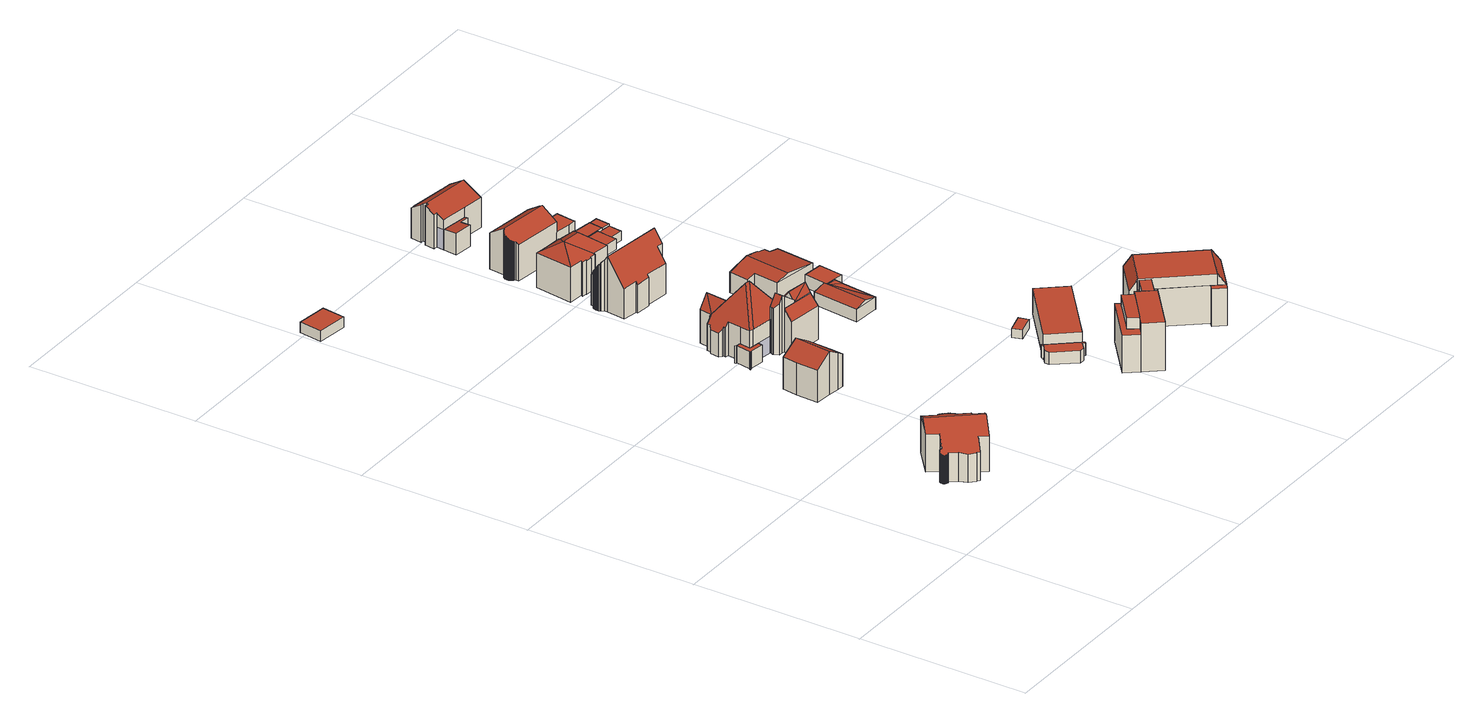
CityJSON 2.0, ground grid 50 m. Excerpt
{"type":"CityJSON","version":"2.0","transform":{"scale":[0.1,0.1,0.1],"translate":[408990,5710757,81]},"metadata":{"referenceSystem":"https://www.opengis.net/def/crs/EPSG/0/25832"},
"CityObjects":{
"building1":{"type":"Building","attributes":{"Gemeindeschluessel":"05978036","Geometrietyp2DReferenz":"3000","function":"31001_1100","roofType":"5000","measuredHeight":13.15},"geometry":[{"type":"MultiSurface","lod":"2","boundaries":[[[0,1,2,3]],[[1,4,5,2]],[[4,6,7,5]],[[6,8,9,7]],[[8,10,11,9]],[[10,12,13,11]],[[12,14,15,13]],[[14,16,17,15]],[[16,18,19,17]],[[18,20,21,19]],[[20,22,23,21]],[[22,24,25,23]],[[24,26,27,25]],[[26,28,29,27]],[[28,30,31,29]],[[30,32,33,31]],[[32,34,35,33]],[[34,36,37,35]],[[36,38,39,37]],[[38,40,41,39]],[[40,42,43,41]],[[42,44,45,43]],[[44,46,47,45]],[[46,48,49,47]],[[48,50,51,49]],[[50,52,53,51]],[[52,54,55,53]],[[54,56,57,55]],[[56,58,59,57]],[[58,60,61,59]],[[60,62,63,61]],[[62,64,65,63]],[[64,66,67,65]],[[66,68,69,67]],[[68,70,71,69]],[[70,72,73,71]],[[72,74,75,73]],[[74,76,77,75]],[[76,78,79,77]],[[78,80,81,79]],[[80,82,83,81]],[[82,84,85,83]],[[84,86,87,85]],[[86,88,89,87]],[[88,90,91,89]],[[90,92,93,91]],[[92,94,95,93]],[[94,96,97,95]],[[96,98,99,97]],[[98,100,101,99]],[[100,102,103,101]],[[102,104,105,103]],[[104,106,107,105]],[[106,108,109,107]],[[108,110,111,109]],[[110,112,113,111]],[[112,114,115,113]],[[114,116,117,115]],[[116,118,119,117]],[[118,120,121,119]],[[120,122,123,121]],[[122,124,125,123]],[[124,126,127,125]],[[126,128,129,127]],[[128,130,131,129]],[[130,0,3,131]],[[102,100,98,96,94,132,133,26,24,22,20,18,16,14,12,10,8,6,4,1,0,130,128,126,124,122,120,118,116,114,112,110,108,106,104]],[[90,88,86,84,82,80,78,76,74,72,70,68,66,64,62,60,58,56,54,52,50,48,46,44,42,40,38,36,34,32,30,28,133,132,92]],[[28,26,133]],[[94,92,132]],[[2,5,7,9,11,13,15,17,19,21,23,25,27,29,31,33,35,37,39,41,43,45,47,49,51,53,55,57,59,61,63,65,67,69,71,73,75,77,79,81,83,85,87,89,91,93,95,97,99,101,103,105,107,109,111,113,115,117,119,121,123,125,127,129,131,3]]],"semantics":{"surfaces":[{"type":"WallSurface"},{"type":"RoofSurface"},{"type":"GroundSurface"}],"values":[0,0,0,0,0,0,0,0,0,0,0,0,0,0,0,0,0,0,0,0,0,0,0,0,0,0,0,0,0,0,0,0,0,0,0,0,0,0,0,0,0,0,0,0,0,0,0,0,0,0,0,0,0,0,0,0,0,0,0,0,0,0,0,0,0,0,1,1,0,0,2]}}]},
"building2":{"type":"Building","attributes":{"Gemeindeschluessel":"05978036","Geometrietyp2DReferenz":"3000","function":"31001_1100"},"children":["building2-1","building2-2","building2-3"]},
"building2-1":{"type":"BuildingPart","attributes":{"roofType":"3100","measuredHeight":12.63},"parents":["building2"],"geometry":[{"type":"MultiSurface","lod":"2","boundaries":[[[134,135,136,137]],[[135,138,139,140,136]],[[141,142,143,144,145]],[[142,146,147,143]],[[146,148,149,147]],[[148,150,151,149]],[[150,152,153,151]],[[152,134,137,153]],[[148,146,142,141,138,135]],[[135,134,152,150,148]],[[137,136,140,144,143,147,149,151,153]],[[145,139,138,141]],[[145,144,140,139]]],"semantics":{"surfaces":[{"type":"WallSurface"},{"type":"RoofSurface"},{"type":"GroundSurface"},{"type":"ClosureSurface"}],"values":[0,0,0,0,0,0,0,0,1,1,2,0,3]}}]},
"building2-2":{"type":"BuildingPart","attributes":{"roofType":"3100","measuredHeight":5.07},"parents":["building2"],"geometry":[{"type":"MultiSurface","lod":"2","boundaries":[[[154,145,144,155,156]],[[139,157,158,140]],[[157,159,160,161,158]],[[154,159,157,162]],[[162,163,154]],[[163,162,139]],[[163,139,145]],[[162,157,139]],[[154,163,145]],[[161,155,144,140,158]],[[156,160,159,154]],[[156,155,161,160]],[[140,144,145,139]]],"semantics":{"surfaces":[{"type":"WallSurface"},{"type":"RoofSurface"},{"type":"GroundSurface"},{"type":"ClosureSurface"}],"values":[0,0,0,1,1,1,1,0,0,2,0,3,3]}}]},
"building2-3":{"type":"BuildingPart","attributes":{"roofType":"2100","measuredHeight":4.13},"parents":["building2"],"geometry":[{"type":"MultiSurface","lod":"2","boundaries":[[[164,156,155,165]],[[160,166,167,161]],[[166,164,165,167]],[[166,160,156,164]],[[165,155,161,167]],[[161,155,156,160]]],"semantics":{"surfaces":[{"type":"WallSurface"},{"type":"RoofSurface"},{"type":"GroundSurface"},{"type":"ClosureSurface"}],"values":[0,0,0,1,2,3]}}]},
"building3":{"type":"Building","attributes":{"Gemeindeschluessel":"05978036","Geometrietyp2DReferenz":"3000","function":"31001_2500","roofType":"1000","measuredHeight":3.17},"geometry":[{"type":"MultiSurface","lod":"2","boundaries":[[[168,169,170,171]],[[169,172,173,170]],[[172,174,175,173]],[[174,168,171,175]],[[174,172,169,168]],[[171,170,173,175]]],"semantics":{"surfaces":[{"type":"WallSurface"},{"type":"RoofSurface"},{"type":"GroundSurface"}],"values":[0,0,0,0,1,2]}}]},
"building4":{"type":"Building","attributes":{"Gemeindeschluessel":"05978036","Geometrietyp2DReferenz":"3000","function":"31001_3060"},"children":["building4-1","building4-2","building4-3","building4-4","building4-5","building4-6"]},
"building4-1":{"type":"BuildingPart","attributes":{"roofType":"3200","measuredHeight":18.61},"parents":["building4"],"geometry":[{"type":"MultiSurface","lod":"2","boundaries":[[[176,177,178,179]],[[177,180,181,178]],[[180,182,183,181]],[[182,184,185,183]],[[184,186,187,185]],[[186,188,189,187]],[[188,190,191,189]],[[190,192,193,191]],[[192,194,195,193]],[[194,196,197,195]],[[198,199,200,201,202]],[[199,203,204,200]],[[203,205,206,204]],[[205,207,208,206]],[[207,209,210,208]],[[209,211,212,210]],[[211,213,214,212]],[[213,215,216,214]],[[215,217,218,216]],[[219,176,179,220]],[[217,215,213,211,209,207,205,203,199,198,221,222]],[[223,224,196,194,192,190,188,186,225]],[[221,226,225,222]],[[226,227,228,223,225]],[[229,217,222,225]],[[186,184,182,180,177,176,219,229,225]],[[179,178,181,183,185,187,189,191,193,195,197,230,231,232,233,234,235,201,200,204,206,208,210,212,214,216,218,236,218,237,220]],[[230,197,196,224]],[[231,230,224,223]],[[227,238,233,232,228]],[[228,232,231,223]],[[226,239,238,227]],[[239,234,233,238]],[[240,239,226,221]],[[234,239,240,235]],[[202,240,221,198]],[[202,201,235,240]],[[217,241,236,218]],[[237,218,217,229]],[[237,229,219,220]]],"semantics":{"surfaces":[{"type":"WallSurface"},{"type":"RoofSurface"},{"type":"GroundSurface"},{"type":"ClosureSurface"}],"values":[0,0,0,0,0,0,0,0,0,0,0,0,0,0,0,0,0,0,0,0,1,1,1,1,1,1,2,3,3,3,3,0,3,0,3,0,3,3,3,3]}}]},
"building4-2":{"type":"BuildingPart","attributes":{"roofType":"3100","measuredHeight":15.28},"parents":["building4"],"geometry":[{"type":"MultiSurface","lod":"2","boundaries":[[[242,243,244,197,196]],[[243,245,246,244]],[[247,248,249,250]],[[250,251,247]],[[248,247,243]],[[243,242,248]],[[243,247,251,245]],[[252,230,197,244,246]],[[196,224,253,242]],[[196,197,230,224]],[[230,252,254,253,224]],[[252,246,245,254]],[[245,251,250,254]],[[253,255,249,248,242]],[[254,250,249,255,253]]],"semantics":{"surfaces":[{"type":"WallSurface"},{"type":"RoofSurface"},{"type":"GroundSurface"},{"type":"ClosureSurface"}],"values":[0,0,1,1,1,1,0,2,0,3,3,3,3,0,3]}}]},
"building4-3":{"type":"BuildingPart","attributes":{"roofType":"1000","measuredHeight":4.98},"parents":["building4"],"geometry":[{"type":"MultiSurface","lod":"2","boundaries":[[[256,257,258,259]],[[257,260,261,258]],[[260,202,201,261]],[[262,263,264,265]],[[263,266,267,264]],[[266,268,269,267]],[[268,270,271,269]],[[270,272,273,271]],[[272,274,275,273]],[[274,256,259,275]],[[274,272,270,268,266,263,262,238,239,240,202,260,257,256]],[[258,261,201,235,234,233,265,264,267,269,271,273,275,259]],[[235,201,202,240]],[[233,234,239,238]],[[234,235,240,239]],[[238,262,265,233]]],"semantics":{"surfaces":[{"type":"WallSurface"},{"type":"RoofSurface"},{"type":"GroundSurface"},{"type":"ClosureSurface"}],"values":[0,0,0,0,0,0,0,0,0,0,1,2,3,3,3,3]}}]},
"building4-4":{"type":"BuildingPart","attributes":{"roofType":"5000","measuredHeight":13.66},"parents":["building4"],"geometry":[{"type":"MultiSurface","lod":"2","boundaries":[[[276,277,278,279]],[[277,219,220,278]],[[219,280,217,229]],[[219,277,281]],[[281,280,219]],[[281,276,217]],[[281,217,280]],[[276,281,277]],[[218,236,279,278,220,237]],[[279,236,241,217,276]],[[236,218,217,241]],[[217,218,237,229]],[[237,220,219,229]]],"semantics":{"surfaces":[{"type":"WallSurface"},{"type":"RoofSurface"},{"type":"GroundSurface"},{"type":"ClosureSurface"}],"values":[0,0,1,1,1,1,1,0,2,0,3,3,3]}}]},
"building4-5":{"type":"BuildingPart","attributes":{"roofType":"3100","measuredHeight":16.79},"parents":["building4"],"geometry":[{"type":"MultiSurface","lod":"2","boundaries":[[[282,283,284,285]],[[283,286,227,233,284]],[[287,288,289]],[[287,290,291,288]],[[290,292,293,291]],[[292,294,295,293]],[[294,282,285,295]],[[290,287,296,249,255,297]],[[297,286,283,282,294,292,290]],[[285,284,233,232,231,230,252,288,291,293,295]],[[228,227,286,297]],[[232,233,227,228]],[[255,253,224,223,228,297]],[[224,230,231,223]],[[223,231,232,228]],[[250,249,296]],[[230,224,253,254,252]],[[250,254,253,255,249]],[[289,250,296,287]],[[254,250,289,288,252]]],"semantics":{"surfaces":[{"type":"WallSurface"},{"type":"RoofSurface"},{"type":"GroundSurface"},{"type":"ClosureSurface"}],"values":[0,0,0,0,0,0,0,1,1,2,0,3,0,3,3,0,3,3,0,3]}}]},
"building4-6":{"type":"BuildingPart","attributes":{"roofType":"2100","measuredHeight":12.78},"parents":["building4"],"geometry":[{"type":"MultiSurface","lod":"2","boundaries":[[[251,298,299,246,245]],[[298,300,301,299]],[[300,289,288,301]],[[300,298,251,289]],[[252,246,299,301,288]],[[245,246,252,254]],[[245,254,250,251]],[[252,288,289,250,254]]],"semantics":{"surfaces":[{"type":"WallSurface"},{"type":"RoofSurface"},{"type":"GroundSurface"},{"type":"ClosureSurface"}],"values":[0,0,0,1,2,3,3,3]}}]},
"building5":{"type":"Building","attributes":{"Gemeindeschluessel":"05978036","Geometrietyp2DReferenz":"3000","function":"31001_1100","roofType":"1000","measuredHeight":3.62},"geometry":[{"type":"MultiSurface","lod":"2","boundaries":[[[302,303,304,305]],[[303,306,307,304]],[[306,308,309,307]],[[308,310,311,309]],[[310,312,313,311]],[[312,314,315,313]],[[314,316,317,315]],[[316,318,319,317]],[[318,320,321,319]],[[320,322,323,321]],[[322,324,325,323]],[[324,302,305,325]],[[324,322,320,318,316,314,312,310,308,306,303,302]],[[305,304,307,309,311,313,315,317,319,321,323,325]]],"semantics":{"surfaces":[{"type":"WallSurface"},{"type":"RoofSurface"},{"type":"GroundSurface"}],"values":[0,0,0,0,0,0,0,0,0,0,0,0,1,2]}}]},
"building6":{"type":"Building","attributes":{"Gemeindeschluessel":"05978036","Geometrietyp2DReferenz":"3000","function":"31001_1000","roofType":"3100","measuredHeight":16.43},"geometry":[{"type":"MultiSurface","lod":"2","boundaries":[[[326,327,328,329]],[[330,331,332,333,334,335,336,337,338,339,340,341,342,343,344,345,346,347,348,349,350,351,352,353,354]],[[354,355,356,357,358,359,327,326,360,330]],[[328,361,362,363,364,365,366,367,368,369,370,371,372,373,374,375,376,377,378,379,380,381,382,383,384,385,386,387,388,389,390,391,329]],[[327,359,361,328]],[[359,358,362,361]],[[358,357,363,362]],[[357,356,364,363]],[[356,355,365,364]],[[355,354,366,365]],[[354,353,367,366]],[[353,352,368,367]],[[352,351,369,368]],[[351,350,370,369]],[[350,349,371,370]],[[349,348,372,371]],[[348,347,373,372]],[[347,346,374,373]],[[346,345,375,374]],[[345,344,376,375]],[[344,343,377,376]],[[343,342,378,377]],[[342,341,379,378]],[[341,340,380,379]],[[340,339,381,380]],[[339,338,382,381]],[[338,337,383,382]],[[337,336,384,383]],[[336,335,385,384]],[[335,334,386,385]],[[334,333,387,386]],[[333,332,388,387]],[[332,331,389,388]],[[331,330,390,389]],[[330,360,391,390]],[[360,326,329,391]]],"semantics":{"surfaces":[{"type":"WallSurface"},{"type":"RoofSurface"},{"type":"GroundSurface"}],"values":[0,1,1,2,0,0,0,0,0,0,0,0,0,0,0,0,0,0,0,0,0,0,0,0,0,0,0,0,0,0,0,0,0,0,0,0]}}]},
"building7":{"type":"Building","attributes":{"Gemeindeschluessel":"05978036","Geometrietyp2DReferenz":"3000","function":"31001_2460","roofType":"1000","measuredHeight":2.67},"geometry":[{"type":"MultiSurface","lod":"2","boundaries":[[[392,393,394,395]],[[393,396,397,394]],[[396,398,399,397]],[[398,392,395,399]],[[398,396,393,392]],[[395,394,397,399]]],"semantics":{"surfaces":[{"type":"WallSurface"},{"type":"RoofSurface"},{"type":"GroundSurface"}],"values":[0,0,0,0,1,2]}}]},
"building8":{"type":"Building","attributes":{"Gemeindeschluessel":"05978036","Geometrietyp2DReferenz":"3000","function":"31001_1000","roofType":"3200","measuredHeight":13.94},"geometry":[{"type":"MultiSurface","lod":"2","boundaries":[[[400,401,402,403]],[[401,404,405,402]],[[404,406,407,405]],[[406,408,409,407]],[[408,410,411,409]],[[410,412,413,411]],[[412,414,415,413]],[[414,416,417,415]],[[416,418,419,417]],[[418,420,421,419]],[[420,422,423,421]],[[422,424,425,423]],[[424,426,427,425]],[[426,428,429,427]],[[428,430,431,429]],[[430,432,433,431]],[[432,434,435,433]],[[434,400,403,435]],[[426,424,436]],[[412,410,437]],[[424,422,420,437,436]],[[420,418,416,414,412,437]],[[430,428,426,436,437]],[[410,408,406,404,401,400,434,432,430,437]],[[403,402,405,407,409,411,413,415,417,419,421,423,425,427,429,431,433,435]]],"semantics":{"surfaces":[{"type":"WallSurface"},{"type":"RoofSurface"},{"type":"GroundSurface"}],"values":[0,0,0,0,0,0,0,0,0,0,0,0,0,0,0,0,0,0,1,1,1,1,1,1,2]}}]},
"building9":{"type":"Building","attributes":{"Gemeindeschluessel":"05978036","Geometrietyp2DReferenz":"3000","function":"31001_2000","roofType":"1000","measuredHeight":7.46},"geometry":[{"type":"MultiSurface","lod":"2","boundaries":[[[438,439,440,441]],[[439,442,443,440]],[[442,444,445,443]],[[444,438,441,445]],[[444,442,439,438]],[[441,440,443,445]]],"semantics":{"surfaces":[{"type":"WallSurface"},{"type":"RoofSurface"},{"type":"GroundSurface"}],"values":[0,0,0,0,1,2]}}]},
"building10":{"type":"Building","attributes":{"Gemeindeschluessel":"05978036","Geometrietyp2DReferenz":"3000","function":"31001_2460","roofType":"5000","measuredHeight":4.53},"geometry":[{"type":"MultiSurface","lod":"2","boundaries":[[[446,447,448,449]],[[447,450,451,448]],[[450,452,453,451]],[[452,454,455,453]],[[454,456,457,455]],[[456,458,459,457]],[[458,460,461,459]],[[460,446,449,461]],[[462,463,460,458]],[[447,452,450]],[[452,446,454]],[[446,452,447]],[[463,454,446]],[[454,462,456]],[[462,454,463]],[[446,460,463]],[[458,456,462]],[[449,448,451,453,455,457,459,461]]],"semantics":{"surfaces":[{"type":"WallSurface"},{"type":"RoofSurface"},{"type":"GroundSurface"}],"values":[0,0,0,0,0,0,0,0,1,1,1,1,1,1,1,0,0,2]}}]},
"building11":{"type":"Building","attributes":{"Gemeindeschluessel":"05978036","Geometrietyp2DReferenz":"3000","function":"31001_3060","roofType":"5000","measuredHeight":7.81},"geometry":[{"type":"MultiSurface","lod":"2","boundaries":[[[464,465,466,467]],[[465,468,469,466]],[[468,470,471,469]],[[470,472,473,471]],[[472,474,475,473]],[[474,476,477,475]],[[476,478,479,477]],[[478,480,481,479]],[[480,482,483,481]],[[482,484,485,483]],[[484,486,487,485]],[[486,464,467,487]],[[488,489,464,486,484,482]],[[480,478,476,474,472,470,468,465,489,488]],[[465,464,489]],[[482,480,488]],[[467,466,469,471,473,475,477,479,481,483,485,487]]],"semantics":{"surfaces":[{"type":"WallSurface"},{"type":"RoofSurface"},{"type":"GroundSurface"}],"values":[0,0,0,0,0,0,0,0,0,0,0,0,1,1,0,0,2]}}]},
"building12":{"type":"Building","attributes":{"Gemeindeschluessel":"05978036","Geometrietyp2DReferenz":"3000","function":"31001_1000"},"children":["building12-1","building12-2"]},
"building12-1":{"type":"BuildingPart","attributes":{"roofType":"1000","measuredHeight":7.63},"parents":["building12"],"geometry":[{"type":"MultiSurface","lod":"2","boundaries":[[[490,491,492,493]],[[491,494,495,492]],[[494,496,497,495]],[[496,498,499,497]],[[498,500,501,499]],[[500,498,496,494,491,490,502]],[[493,492,495,497,499,501,503]],[[493,503,502,490]],[[503,501,500,502]]],"semantics":{"surfaces":[{"type":"WallSurface"},{"type":"RoofSurface"},{"type":"GroundSurface"},{"type":"ClosureSurface"}],"values":[0,0,0,0,0,1,2,3,3]}}]},
"building12-2":{"type":"BuildingPart","attributes":{"roofType":"3100","measuredHeight":13.71},"parents":["building12"],"geometry":[{"type":"MultiSurface","lod":"2","boundaries":[[[504,505,506,507]],[[505,508,509,506]],[[508,510,511,509]],[[510,512,513,511]],[[512,514,515,513]],[[514,516,517,515]],[[516,518,519,517]],[[518,520,521,519]],[[520,522,523,521]],[[522,524,525,523]],[[524,526,527,525]],[[526,528,529,527]],[[528,530,531,529]],[[530,532,533,531]],[[532,534,535,533]],[[534,536,537,535]],[[536,538,539,537]],[[538,540,541,539]],[[540,542,543,541]],[[542,544,545,543]],[[544,546,547,545]],[[546,548,549,547]],[[548,550,551,549]],[[550,552,553,551]],[[552,554,555,553]],[[554,556,557,555]],[[556,558,559,557]],[[558,560,561,559]],[[560,562,490,493,561]],[[563,564,565,501,500]],[[564,504,507,565]],[[566,562,560,558,556]],[[556,554,552,550,548,546,544,542,540,538,536,534,532,530,528,526,524,522,520,518,516,514,512,510,508,505,504,564,563,566]],[[507,506,509,511,513,515,517,519,521,523,525,527,529,531,533,535,537,539,541,543,545,547,549,551,553,555,557,559,561,493,503,501,565]],[[502,490,562,566]],[[503,493,490,502]],[[563,500,502,566]],[[503,502,500,501]]],"semantics":{"surfaces":[{"type":"WallSurface"},{"type":"RoofSurface"},{"type":"GroundSurface"},{"type":"ClosureSurface"}],"values":[0,0,0,0,0,0,0,0,0,0,0,0,0,0,0,0,0,0,0,0,0,0,0,0,0,0,0,0,0,0,0,1,1,2,0,3,0,3]}}]},
"building13":{"type":"Building","attributes":{"Gemeindeschluessel":"05978036","Geometrietyp2DReferenz":"3000","function":"31001_2460","roofType":"1000","measuredHeight":3.76},"geometry":[{"type":"MultiSurface","lod":"2","boundaries":[[[567,568,569,570]],[[568,571,572,569]],[[571,573,574,572]],[[573,575,576,574]],[[575,567,570,576]],[[575,573,571,568,567]],[[570,569,572,574,576]]],"semantics":{"surfaces":[{"type":"WallSurface"},{"type":"RoofSurface"},{"type":"GroundSurface"}],"values":[0,0,0,0,0,1,2]}}]},
"building14":{"type":"Building","attributes":{"Gemeindeschluessel":"05978036","Geometrietyp2DReferenz":"3000","function":"31001_1100"},"children":["building14-1","building14-2","building14-3","building14-4","building14-5","building14-6"]},
"building14-1":{"type":"BuildingPart","attributes":{"roofType":"1000","measuredHeight":14.18},"parents":["building14"],"geometry":[{"type":"MultiSurface","lod":"2","boundaries":[[[577,578,579,580]],[[578,581,582,583,579]],[[584,585,586,587,588]],[[585,584,581,578,577]],[[580,579,583,587,586]],[[588,582,581,584]],[[588,587,583,582]],[[580,586,585,577]]],"semantics":{"surfaces":[{"type":"WallSurface"},{"type":"RoofSurface"},{"type":"GroundSurface"},{"type":"ClosureSurface"}],"values":[0,0,0,1,2,0,3,3]}}]},
"building14-2":{"type":"BuildingPart","attributes":{"roofType":"1000","measuredHeight":14.26},"parents":["building14"],"geometry":[{"type":"MultiSurface","lod":"2","boundaries":[[[589,590,591,592]],[[593,594,595,596]],[[597,598,592,591]],[[597,594,593,598]],[[599,597,591,590]],[[599,595,594,597]],[[600,599,590,589]],[[600,596,595,599]],[[593,596,600,589,592,598]]],"semantics":{"surfaces":[{"type":"RoofSurface"},{"type":"GroundSurface"},{"type":"WallSurface"},{"type":"ClosureSurface"}],"values":[0,1,2,3,2,3,2,3,3]}}]},
"building14-3":{"type":"BuildingPart","attributes":{"roofType":"1000","measuredHeight":14.24},"parents":["building14"],"geometry":[{"type":"MultiSurface","lod":"2","boundaries":[[[601,602,579,603,604]],[[602,605,577,580,579]],[[606,586,585]],[[606,607,608,586]],[[607,609,610,608]],[[609,611,612,613,610]],[[609,607,606,605,602,601,589,592,611]],[[613,593,596,603,579,580,586,608,610]],[[604,600,589,601]],[[598,612,611,592]],[[596,593,598,592,589,600]],[[604,603,596,600]],[[598,593,613,612]],[[585,577,605,606]],[[585,586,580,577]]],"semantics":{"surfaces":[{"type":"WallSurface"},{"type":"RoofSurface"},{"type":"GroundSurface"},{"type":"ClosureSurface"}],"values":[0,0,0,0,0,0,1,2,0,0,3,3,3,0,3]}}]},
"building14-4":{"type":"BuildingPart","attributes":{"roofType":"9999","measuredHeight":14.24},"parents":["building14"],"geometry":[{"type":"MultiSurface","lod":"2","boundaries":[[[614,615,616,617,618]],[[615,619,620,616]],[[619,621,622,620]],[[621,623,624,622]],[[623,625,626,624]],[[625,627,628,626]],[[621,619,615,614,629,630]],[[631,627,625,623]],[[630,631,623,621]],[[632,617,616,620,622,624,626,628,633,634]],[[618,635,629,614]],[[618,617,632,635]],[[636,627,631]],[[633,628,627,636]],[[630,637,636,631]],[[637,634,633,636]],[[629,635,637,630]],[[634,637,635,632]]],"semantics":{"surfaces":[{"type":"WallSurface"},{"type":"RoofSurface"},{"type":"GroundSurface"},{"type":"ClosureSurface"}],"values":[0,0,0,0,0,0,1,1,1,2,0,3,0,3,0,3,0,3]}}]},
"building14-5":{"type":"BuildingPart","attributes":{"roofType":"9999","measuredHeight":11.07},"parents":["building14"],"geometry":[{"type":"MultiSurface","lod":"2","boundaries":[[[588,638,639,640,641,627,636,637,635,618,642,582]],[[582,642,643,583]],[[642,618,617,643]],[[641,644,628,627]],[[641,640,645,644]],[[640,639,646,645]],[[639,638,647,646]],[[638,588,587,647]],[[632,617,618,635]],[[628,633,636,627]],[[633,634,637,636]],[[634,632,635,637]],[[583,587,588,582]],[[583,643,617,632,634,633,628,644,645,646,647,587]]],"semantics":{"surfaces":[{"type":"RoofSurface"},{"type":"WallSurface"},{"type":"GroundSurface"}],"values":[0,1,1,1,1,1,1,1,1,1,1,1,1,2]}}]},
"building14-6":{"type":"BuildingPart","attributes":{"roofType":"1000","measuredHeight":11.03},"parents":["building14"],"geometry":[{"type":"MultiSurface","lod":"2","boundaries":[[[612,648,649,613]],[[648,650,651,649]],[[650,604,603,651]],[[599,600,604,650,648,612,598,597]],[[594,593,613,649,651,603,596,595]],[[593,594,597,598]],[[593,598,612,613]],[[603,604,600,596]],[[595,596,600,599]],[[594,595,599,597]]],"semantics":{"surfaces":[{"type":"WallSurface"},{"type":"RoofSurface"},{"type":"GroundSurface"},{"type":"ClosureSurface"}],"values":[0,0,0,1,2,3,3,3,3,3]}}]},
"building15":{"type":"Building","attributes":{"Gemeindeschluessel":"05978036","Geometrietyp2DReferenz":"3000","function":"31001_2460","roofType":"9999","measuredHeight":3},"geometry":[{"type":"MultiSurface","lod":"2","boundaries":[[[652,653,654,655,656,657]],[[657,656,658,659]],[[656,655,660,658]],[[655,654,661,660]],[[654,653,662,661]],[[653,652,663,662]],[[652,657,659,663]],[[659,658,660,661,662,663]]],"semantics":{"surfaces":[{"type":"RoofSurface"},{"type":"WallSurface"},{"type":"GroundSurface"}],"values":[0,1,1,1,1,1,1,2]}}]},
"building16":{"type":"Building","attributes":{"Gemeindeschluessel":"05978036","Geometrietyp2DReferenz":"3000","function":"31001_1000"},"children":["building16-1","building16-2","building16-3"]},
"building16-1":{"type":"BuildingPart","attributes":{"roofType":"1000","measuredHeight":6.09},"parents":["building16"],"geometry":[{"type":"MultiSurface","lod":"2","boundaries":[[[664,665,666,667]],[[665,668,669,666]],[[668,670,671,669]],[[670,668,665,664]],[[667,666,669,671]],[[667,671,670,664]]],"semantics":{"surfaces":[{"type":"WallSurface"},{"type":"RoofSurface"},{"type":"GroundSurface"},{"type":"ClosureSurface"}],"values":[0,0,0,1,2,3]}}]},
"building16-2":{"type":"BuildingPart","attributes":{"roofType":"3100","measuredHeight":11.74},"parents":["building16"],"geometry":[{"type":"MultiSurface","lod":"2","boundaries":[[[672,673,664,667,674]],[[675,676,677,671,670]],[[676,678,679,677]],[[678,680,681,679]],[[680,682,681]],[[683,684,685]],[[683,686,687,684]],[[686,688,689,687]],[[688,690,691,689]],[[690,692,693,691]],[[692,694,695,693]],[[694,696,697,695]],[[696,672,674,697]],[[692,690,688,686,683,698,680,678,676]],[[676,675,673,672,696,694,692]],[[674,667,671,677,679,681,699,684,687,689,691,693,695,697]],[[675,670,664,673]],[[670,671,667,664]],[[700,682,680,698]],[[700,699,681,682]],[[685,700,698,683]],[[685,684,699,700]]],"semantics":{"surfaces":[{"type":"WallSurface"},{"type":"RoofSurface"},{"type":"GroundSurface"},{"type":"ClosureSurface"}],"values":[0,0,0,0,0,0,0,0,0,0,0,0,0,1,1,2,0,3,0,3,0,3]}}]},
"building16-3":{"type":"BuildingPart","attributes":{"roofType":"2100","measuredHeight":6.34},"parents":["building16"],"geometry":[{"type":"MultiSurface","lod":"2","boundaries":[[[682,701,702,681]],[[701,703,704,702]],[[703,705,706,704]],[[705,707,708,706]],[[707,685,684,708]],[[707,705,703,701,682,700,685]],[[699,681,702,704,706,708,684]],[[699,684,685,700]],[[681,699,700,682]]],"semantics":{"surfaces":[{"type":"WallSurface"},{"type":"RoofSurface"},{"type":"GroundSurface"},{"type":"ClosureSurface"}],"values":[0,0,0,0,0,1,2,3,3]}}]},
"building17":{"type":"Building","attributes":{"Gemeindeschluessel":"05978036","Geometrietyp2DReferenz":"3000","function":"31001_2460","roofType":"1000","measuredHeight":3.21},"geometry":[{"type":"MultiSurface","lod":"2","boundaries":[[[709,710,711,712]],[[710,713,714,711]],[[713,715,716,714]],[[715,717,718,716]],[[717,719,720,718]],[[719,721,722,720]],[[721,723,724,722]],[[723,709,712,724]],[[723,721,719,717,715,713,710,709]],[[712,711,714,716,718,720,722,724]]],"semantics":{"surfaces":[{"type":"WallSurface"},{"type":"RoofSurface"},{"type":"GroundSurface"}],"values":[0,0,0,0,0,0,0,0,1,2]}}]},
"building18":{"type":"Building","attributes":{"Gemeindeschluessel":"05978036","Geometrietyp2DReferenz":"3000","function":"31001_1310","roofType":"1000","measuredHeight":2.64},"geometry":[{"type":"MultiSurface","lod":"2","boundaries":[[[725,726,727,728]],[[726,729,722,727]],[[729,730,720,722]],[[730,731,732,720]],[[731,733,734,732]],[[733,725,728,734]],[[733,731,730,729,726,725]],[[728,727,722,720,732,734]]],"semantics":{"surfaces":[{"type":"WallSurface"},{"type":"RoofSurface"},{"type":"GroundSurface"}],"values":[0,0,0,0,0,0,1,2]}}]},
"building19":{"type":"Building","attributes":{"Gemeindeschluessel":"05978036","Geometrietyp2DReferenz":"3000","function":"31001_1310","roofType":"1000","measuredHeight":3.31},"geometry":[{"type":"MultiSurface","lod":"2","boundaries":[[[735,736,737,738]],[[736,739,740,737]],[[739,741,742,740]],[[741,735,738,742]],[[741,739,736,735]],[[738,737,740,742]]],"semantics":{"surfaces":[{"type":"WallSurface"},{"type":"RoofSurface"},{"type":"GroundSurface"}],"values":[0,0,0,0,1,2]}}]}
},
"vertices":[
[179,192,155],[179,193,156],[179,193,71],[179,192,71],[180,195,156],[180,195,71],[181,197,157],[181,197,71],[182,198,158],[182,198,71],[183,199,159],[183,199,71],[185,200,159],[185,200,71],[186,200,160],[186,200,71],[188,201,161],[188,201,71],[189,201,161],[189,201,71],[191,201,162],[191,201,71],[194,200,163],[194,200,71],[226,226,181],[226,226,71],[205,254,181],[205,254,71],[279,318,178],[279,318,71],[307,285,178],[307,285,71],[309,286,177],[309,286,71],[312,288,176],[312,288,71],[314,289,174],[314,289,71],[317,289,173],[317,289,71],[319,289,172],[319,289,71],[321,289,172],[321,289,71],[323,289,171],[323,289,71],[325,289,170],[325,289,71],[327,288,170],[327,288,71],[329,288,169],[329,288,71],[332,287,169],[332,287,71],[334,285,168],[334,285,71],[336,283,168],[336,283,71],[338,282,168],[338,282,71],[339,280,168],[339,280,71],[341,277,168],[341,277,71],[342,275,169],[342,275,71],[343,272,169],[343,272,71],[343,270,170],[343,270,71],[343,268,170],[343,268,71],[343,266,171],[343,266,71],[343,264,171],[343,264,71],[343,262,172],[343,262,71],[342,259,173],[342,259,71],[341,257,174],[341,257,71],[340,255,175],[340,255,71],[338,252,177],[338,252,71],[336,250,178],[336,250,71],[362,219,178],[362,219,71],[346,206,187],[346,206,71],[367,181,187],[367,181,71],[295,121,175],[295,121,71],[277,143,175],[277,143,71],[243,115,156],[243,115,71],[237,122,155],[237,122,71],[235,120,154],[235,120,71],[219,136,153],[219,136,71],[210,158,157],[210,158,71],[193,179,156],[193,179,71],[190,178,155],[190,178,71],[188,178,155],[188,178,71],[186,179,154],[186,179,71],[185,180,154],[185,180,71],[183,180,154],[183,180,71],[182,181,153],[182,181,71],[181,182,153],[181,182,71],[180,184,153],[180,184,71],[179,185,154],[179,185,71],[179,187,154],[179,187,71],[179,189,154],[179,189,71],[343,161,202],[240,285,202],
[361,785,161],[412,780,194],[412,780,67],[361,785,67],[464,776,161],[464,776,112],[464,776,67],[457,693,162],[454,666,162],[454,666,67],[457,693,67],[457,693,112],[436,668,173],[436,668,67],[403,671,194],[403,671,67],[352,675,162],[352,675,67],[356,740,161],[356,740,67],
[476,692,112],[476,692,67],[476,692,109],[483,774,112],[483,774,67],[482,767,112],[482,767,109],[482,767,67],[473,775,118],[466,692,118],
[490,690,107],[490,690,67],[497,766,107],[497,766,67],
[16,2017,41],[106,2006,41],[106,2006,10],[16,2017,10],[98,1938,41],[98,1938,10],[7,1949,41],[7,1949,10],
[521,1053,152],[522,1058,145],[522,1058,53],[521,1053,53],[575,1051,145],[575,1051,53],[574,1048,149],[574,1048,53],[593,1046,149],[593,1046,53],[592,1043,152],[592,1043,53],[589,1018,152],[589,1018,53],[596,1017,142],[596,1017,53],[592,990,142],[592,990,53],[590,990,145],[590,990,53],[585,950,145],[585,950,53],[442,967,152],[447,1005,152],[447,1005,53],[442,967,53],[442,967,103],[437,1007,138],[437,1007,53],[438,1013,138],[438,1013,53],[434,1014,133],[434,1014,53],[427,1022,122],[427,1022,53],[431,1048,122],[431,1048,53],[438,1054,131],[438,1054,53],[439,1064,131],[439,1064,53],[455,1062,152],[455,1062,53],[507,1055,152],[507,1055,53],[437,934,152],[510,993,239],[575,915,152],[580,915,145],[523,991,239],[449,932,152],[514,923,152],[534,921,152],[467,1060,152],[580,915,53],[575,915,53],[534,921,53],[514,923,53],[449,932,53],[437,934,53],[455,1066,53],[467,1060,53],[514,923,103],[449,932,103],[437,934,103],[455,1066,145],
[585,950,152],[648,942,152],[648,942,53],[640,883,152],[640,883,53],[642,900,206],[579,908,206],[577,896,188],[577,891,181],[640,883,181],[577,891,53],[580,915,152],[577,891,152],[580,915,188],
[425,968,103],[425,972,103],[425,972,53],[425,968,53],[429,969,103],[429,969,53],[468,929,103],[466,915,103],[466,915,53],[468,929,53],[423,921,103],[423,921,53],[418,919,103],[418,919,53],[418,922,103],[418,922,53],[421,923,103],[421,923,53],[427,966,103],[427,966,53],
[460,1099,152],[512,1093,152],[512,1093,53],[460,1099,53],[478,1032,190],[486,1096,190],
[513,914,188],[514,918,188],[514,918,53],[513,914,53],[514,923,188],[538,896,216],[538,896,53],[538,896,181],[531,897,221],[531,897,53],[520,898,203],[520,898,53],[513,911,188],[513,911,53],[577,891,188],[534,921,221],
[637,857,152],[637,857,53],[534,870,152],[534,870,53],
[891,218,125],[886,213,125],[886,213,89],[891,218,89],[881,219,125],[881,219,89],[862,203,125],[862,203,89],[848,203,125],[848,203,89],[798,265,125],[798,265,89],[799,279,125],[799,279,89],[818,295,125],[818,295,89],[815,299,125],[815,299,89],[820,303,125],[820,303,89],[823,299,125],[823,299,89],[886,223,125],[886,223,89],
[642,1345,168],[638,1317,129],[638,1317,39],[642,1345,39],[665,1369,203],[667,1389,176],[647,1391,176],[652,1426,128],[490,1446,128],[489,1439,139],[482,1435,144],[481,1434,146],[480,1433,148],[479,1431,151],[478,1429,153],[478,1428,155],[477,1426,158],[476,1424,161],[476,1422,163],[476,1421,165],[476,1419,168],[476,1417,171],[476,1415,172],[476,1414,175],[477,1411,177],[477,1409,180],[478,1408,182],[484,1402,189],[483,1392,203],[476,1337,128],[521,1331,129],[520,1326,122],[565,1321,122],[566,1326,129],[662,1343,168],[566,1326,39],[565,1321,39],[520,1326,39],[521,1331,39],[476,1337,39],[483,1392,39],[484,1402,39],[478,1408,39],[477,1409,39],[477,1411,39],[476,1414,39],[476,1415,39],[476,1417,39],[476,1419,39],[476,1421,39],[476,1422,39],[476,1424,39],[477,1426,39],[478,1428,39],[478,1429,39],[479,1431,39],[480,1433,39],[481,1434,39],[482,1435,39],[489,1439,39],[490,1446,39],[652,1426,39],[647,1391,39],[667,1389,39],[665,1369,39],[662,1343,39],
[928,443,106],[936,414,106],[936,414,79],[928,443,79],[882,399,106],[882,399,79],[874,428,106],[874,428,79],
[562,1492,126],[544,1494,126],[544,1494,28],[562,1492,28],[544,1496,128],[544,1496,28],[530,1498,128],[530,1498,28],[531,1502,130],[531,1502,28],[488,1507,130],[488,1507,28],[503,1619,130],[503,1619,28],[548,1613,130],[548,1613,28],[548,1616,128],[548,1616,28],[594,1611,128],[594,1611,28],[593,1608,130],[593,1608,28],[593,1607,130],[593,1607,28],[646,1600,130],[646,1600,28],[632,1489,130],[632,1489,28],[579,1496,130],[579,1496,28],[579,1495,130],[579,1495,28],[579,1492,128],[579,1492,28],[563,1494,128],[563,1494,28],[592,1551,168],[534,1558,168],
[823,299,154],[1002,447,154],[1002,447,80],[823,299,80],[1065,371,154],[1065,371,80],[886,223,154],[886,223,80],
[820,950,94],[852,946,94],[852,946,58],[820,950,58],[848,918,94],[848,918,58],[847,918,94],[847,918,58],[835,812,94],[835,812,58],[836,812,94],[836,812,58],[757,819,94],[757,819,58],[772,956,94],[772,956,58],[795,816,104],[810,951,104],
[711,1171,114],[794,1161,129],[794,1161,54],[711,1171,54],[794,1163,129],[794,1163,54],[821,1160,124],[821,1160,54],[820,1158,124],[820,1158,54],[846,1154,119],[846,1154,54],[844,1137,119],[844,1137,54],[875,1133,114],[875,1133,54],[862,1019,114],[862,1019,54],[721,1035,121],[721,1035,54],[730,1109,121],[730,1109,54],[703,1112,114],[703,1112,54],[762,1030,132],[778,1163,132],
[667,1717,101],[737,1708,101],[737,1708,25],[667,1717,25],[731,1660,101],[731,1660,25],[730,1650,101],[730,1650,25],[707,1652,101],[707,1652,25],[659,1659,101],[659,1659,25],[665,1706,101],[665,1706,25],
[511,1687,137],[509,1688,138],[509,1688,25],[511,1687,25],[507,1690,138],[507,1690,25],[506,1691,139],[506,1691,25],[505,1692,140],[505,1692,25],[503,1694,141],[503,1694,25],[502,1695,142],[502,1695,25],[502,1696,142],[502,1696,25],[501,1698,143],[501,1698,25],[500,1699,144],[500,1699,25],[500,1701,145],[500,1701,25],[500,1703,147],[500,1703,25],[500,1705,148],[500,1705,25],[500,1707,149],[500,1707,25],[500,1709,151],[500,1709,25],[501,1711,152],[501,1711,25],[501,1713,153],[501,1713,25],[502,1715,154],[502,1715,25],[503,1716,156],[503,1716,25],[505,1718,157],[505,1718,25],[506,1720,158],[506,1720,25],[508,1721,159],[508,1721,25],[510,1722,160],[510,1722,25],[511,1723,160],[511,1723,25],[513,1723,161],[513,1723,25],[515,1724,161],[515,1724,25],[516,1725,162],[516,1725,25],[522,1772,131],[522,1772,25],[671,1753,131],[671,1753,25],[667,1717,155],[659,1659,131],[510,1678,131],[510,1678,25],[665,1706,162],
[820,950,96],[829,1021,96],[829,1021,59],[820,950,59],[888,1014,96],[888,1014,59],[879,942,96],[879,942,59],[852,946,96],[852,946,59],
[1056,152,212],[1057,152,212],[1057,152,70],[1056,152,70],[1099,188,212],[1099,188,181],[1099,188,70],[1119,165,212],[1076,129,212],[1076,129,70],[1119,165,70],[1119,165,181],
[1033,160,213],[1012,186,213],[922,112,213],[943,86,213],[943,86,70],[922,112,70],[1012,186,70],[1033,160,70],[922,112,181],[943,86,181],[1012,186,181],[1033,160,181],
[1043,168,213],[1057,152,213],[1043,168,70],[1043,168,181],[1056,152,213],[1076,129,213],[1081,122,213],[1081,122,70],[959,20,213],[959,20,70],[920,67,213],[920,67,181],[920,67,70],
[1095,194,208],[1083,208,181],[1083,208,70],[1095,194,70],[1095,194,181],[1182,290,181],[1182,290,70],[1196,273,212],[1196,273,70],[1325,117,213],[1325,117,70],[1340,99,181],[1340,99,70],[1246,20,181],[1246,20,70],[1099,197,207],[1101,195,212],[1231,38,213],[1099,197,70],[1231,38,70],[1101,195,70],[1099,197,181],[1231,38,181],[1101,195,181],
[1121,167,181],[1219,50,181],[1207,40,181],[1232,9,181],[1097,191,181],[1097,191,70],[1232,9,70],[1207,40,70],[1219,50,70],[1121,167,70],
[889,104,181],[889,104,70],[1012,206,181],[1012,206,70],
[713,1558,60],[770,1551,60],[773,1572,60],[773,1573,60],[778,1612,60],[721,1619,60],[778,1612,30],[721,1619,30],[773,1573,30],[773,1572,30],[770,1551,30],[713,1558,30],
[610,2030,72],[614,2060,72],[614,2060,11],[610,2030,11],[721,2047,72],[721,2047,11],[717,2017,72],[717,2017,11],
[563,2036,99],[610,2030,99],[563,2036,11],[717,2017,99],[711,1972,128],[711,1972,11],[704,1915,99],[704,1915,11],[639,1923,99],[639,1923,11],[639,1923,71],[560,1956,111],[560,1956,11],[560,1956,70],[550,1957,111],[550,1957,11],[554,1987,126],[554,1987,11],[564,1985,125],[564,1985,11],[565,1990,128],[565,1990,11],[566,2002,120],[566,2002,11],[559,2003,120],[559,2003,11],[558,1934,99],[558,1934,11],[558,1934,71],
[638,1913,72],[638,1913,11],[611,1916,72],[611,1916,11],[608,1887,74],[608,1887,11],[553,1894,74],[553,1894,11],
[703,1621,62],[707,1652,62],[707,1652,29],[703,1621,29],[730,1650,62],[730,1650,29],[731,1660,62],[731,1660,29],[800,1651,62],[800,1651,29],[795,1610,62],[795,1610,29],[778,1612,62],[778,1612,29],[721,1619,62],[721,1619,29],
[773,1572,56],[773,1573,56],[773,1573,29],[773,1572,29],[778,1612,56],[795,1610,56],[822,1606,56],[822,1606,29],[816,1566,56],[816,1566,29],
[795,1610,61],[800,1651,61],[800,1651,28],[795,1610,28],[827,1648,61],[827,1648,28],[822,1606,61],[822,1606,28]
]}
